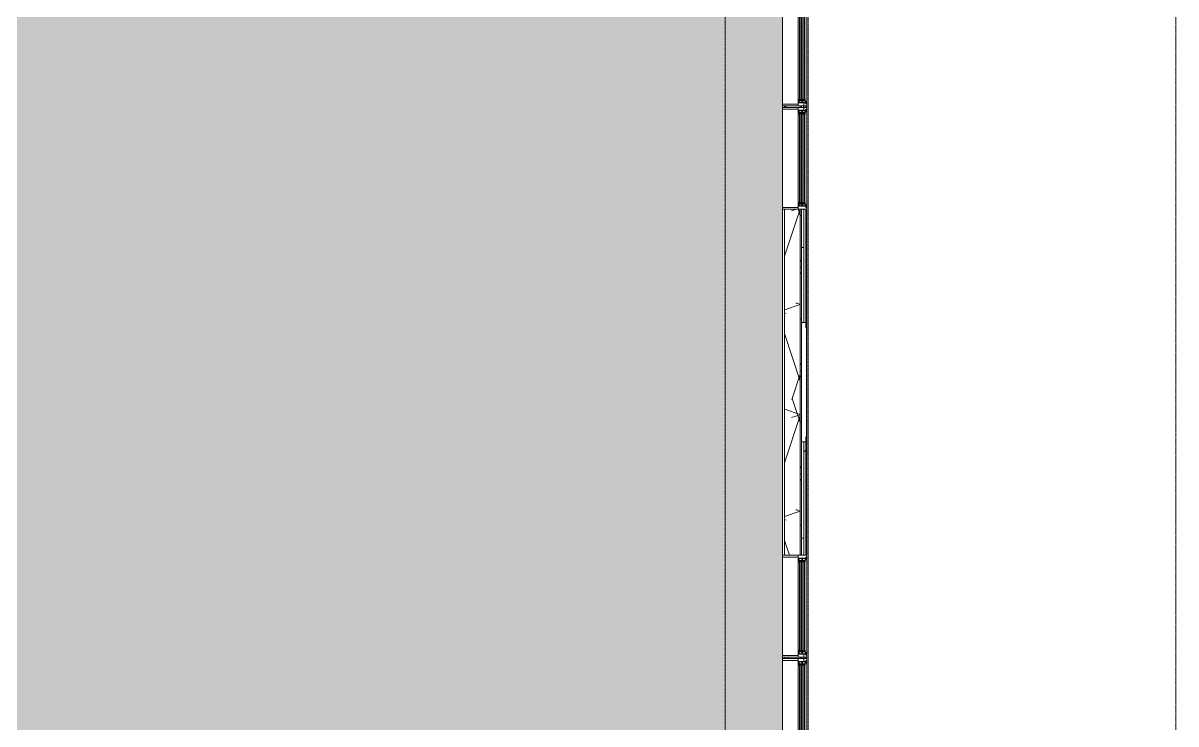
# Model space of a CAD drawing. Header units: inches. Extents: x -1558 to 1975, y 9767 to 12269.
# Drawn here: x 1544.1 to 1945.8, y 11410.4 to 11654.5 of the extents above; entities that cross this region are included whole.
import ezdxf

# ---------------------------------------------------------------- set-up
doc = ezdxf.new("R2010")
doc.units = ezdxf.units.IN
doc.header["$MEASUREMENT"] = 0
for name, pattern in [('Dash', [0.25, 0.125, -0.125]), ('Dash 1_16_', [0.125, 0.0625, -0.0625]), ('Double Dash 3_8_', [1, 0.375, -0.125, 0.125, -0.125, 0.125, -0.125])]:
    doc.linetypes.add(name, pattern=pattern)
for name, color, linetype, lineweight in [('0-1', 7, 'Continuous', 5), ('0-2', 7, 'Continuous', 9), ('0-3', 10, 'Double Dash 3_8_', 15), ('A-AREA-PATT-1', 254, 'Continuous', 9), ('A-DETL-GENF-HDLN-1', 7, 'Dash', 9), ('A-DETL-GENF-HDLN-2', 1, 'Continuous', 9), ('A-GLAZ', 151, 'Continuous', 9), ('A-GLAZ-1', 7, 'Continuous', 9), ('A-WALL-1', 7, 'Continuous', 9), ('A-WALL-PATT-1', 8, 'Continuous', 9), ('A-WALL-PATT-2', 253, 'Continuous', 9), ('C-PROP-LINE-1', 10, 'Double Dash 3_8_', 15), ('C-PROP-LINE-2', 10, 'Dash 1_16_', 15)]:
    doc.layers.add(name, color=color, linetype=linetype, lineweight=lineweight)

# ---------------------------------------------------------------- blocks, each defined once
blk = doc.blocks.new('Window-Double_Hung-Marvin-Essential - ESDH3066 - 2nd Floor-3357213-KEY PLAN - 2ND FLOOR')
at = {"layer": 'A-DETL-GENF-HDLN-1'}
blk.add_line((16.1, -4.22), (-16.5, -4.22), dxfattribs=at)
at = {"layer": 'A-DETL-GENF-HDLN-2'}
for p, q in [((-17.13, 4.19), (-17.75, 4.19)), ((-17.13, -1.16), (-17.13, 4.19)), ((17.12, 4.19), (17.75, 4.19)), ((17.12, 4.19), (17.12, -1.16)), ((-19.25, -3.23), (-19.25, -3.19)), ((-19.25, -3.19), (-17.9, -3.19)), ((-17.75, -3.23), (-19.25, -3.23)), ((-17.9, -3.19), (-17.9, -3.08)), ((-17.9, -3.08), (-17.75, -3.08)), ((-16.72, -1.19), (-17.75, -1.19)), ((-17.75, -4.28), (-17.75, -1.19)), ((-17.08, -3.87), (-17.16, -4.28)), ((-17.08, -3.87), (-16.19, -3.87)), ((-16.85, -4.25), (-16.85, -3.87)), ((-16.72, -3.77), (-16.72, -1.19)), ((-16.38, -3.77), (-16.72, -3.77)), ((-16.56, -1.53), (-15.34, -1.53)), ((-16.56, -1.53), (-16.56, -2.47)), ((-15.34, -2.47), (-16.56, -2.47)), ((-16.56, -2.75), (-15.34, -2.75)), ((-16.56, -2.75), (-16.56, -3.69)), ((-15.34, -3.69), (-16.56, -3.69)), ((-16.38, -3.87), (-16.38, -3.77)), ((-16.18, -4.01), (-16.3, -4.01)), ((-16.3, -4.01), (-16.3, -4.25)), ((-16.19, -3.87), (-16.19, -3.97)), ((-16.19, -3.97), (-16.1, -3.97)), ((-16.18, -4.22), (-16.18, -4.01)), ((-16.1, -3.97), (-16.1, -4.22)), ((-15.28, -1.65), (-15.94, -1.65)), ((-15.94, -1.65), (-15.94, -2.37)), ((-15.94, -2.37), (-15.28, -2.37)), ((-15.28, -2.87), (-15.94, -2.87)), ((-15.94, -2.87), (-15.94, -3.59)), ((-15.94, -3.59), (-15.28, -3.59)), ((-15.84, -1.66), (-15.84, -2.35)), ((-15.84, -2.88), (-15.84, -3.57)), ((-15.54, -1.79), (-15.54, -2.23)), ((-15.54, -3.01), (-15.54, -3.45)), ((-15.34, -1.53), (-15.28, -1.59)), ((-15.34, -2.47), (-15.28, -2.41)), ((-15.34, -2.75), (-15.28, -2.81)), ((-15.34, -3.69), (-15.28, -3.63)), ((-15.28, -1.59), (-15.28, -1.65)), ((-15.28, -2.37), (-15.28, -2.41)), ((-15.28, -2.81), (-15.28, -2.87)), ((-15.28, -3.59), (-15.28, -3.63)), ((15.34, -1.53), (15.28, -1.59)), ((15.28, -1.59), (15.28, -1.65)), ((15.28, -1.65), (15.94, -1.65)), ((15.28, -2.37), (15.28, -2.41)), ((15.94, -2.37), (15.28, -2.37)), ((15.34, -2.47), (15.28, -2.41)), ((15.34, -2.75), (15.28, -2.81)), ((15.28, -2.81), (15.28, -2.87)), ((15.28, -2.87), (15.94, -2.87)), ((15.28, -3.59), (15.28, -3.63)), ((15.94, -3.59), (15.28, -3.59)), ((15.34, -3.69), (15.28, -3.63)), ((16.56, -1.53), (15.34, -1.53)), ((15.34, -2.47), (16.56, -2.47)), ((16.56, -2.75), (15.34, -2.75)), ((15.34, -3.69), (16.56, -3.69)), ((15.54, -1.79), (15.54, -2.23)), ((15.54, -3.01), (15.54, -3.45)), ((15.84, -1.66), (15.84, -2.35)), ((15.84, -2.88), (15.84, -3.57)), ((15.94, -1.65), (15.94, -2.37)), ((15.94, -2.87), (15.94, -3.59)), ((16.19, -3.97), (16.1, -3.97)), ((16.1, -3.97), (16.1, -4.22)), ((16.18, -4.22), (16.18, -4.01)), ((16.18, -4.01), (16.3, -4.01)), ((17.08, -3.87), (16.19, -3.87)), ((16.19, -3.87), (16.19, -3.97)), ((16.3, -4.01), (16.3, -4.25)), ((16.38, -3.87), (16.38, -3.77)), ((16.38, -3.77), (16.72, -3.77)), ((16.56, -1.53), (16.56, -2.47)), ((16.56, -2.75), (16.56, -3.69)), ((16.72, -3.77), (16.72, -1.19)), ((16.72, -1.19), (17.75, -1.19)), ((16.85, -4.25), (16.85, -3.87)), ((17.08, -3.87), (17.16, -4.28)), ((17.75, -4.28), (17.75, -1.19)), ((17.9, -3.08), (17.75, -3.08)), ((17.75, -3.23), (19.25, -3.23)), ((17.9, -3.19), (17.9, -3.08)), ((19.25, -3.19), (17.9, -3.19)), ((19.25, -3.23), (19.25, -3.19)), ((-17.75, -4.28), (-17.16, -4.28)), ((-16.3, -4.25), (-16.85, -4.25)), ((-16.18, -4.22), (-16.1, -4.22)), ((16.18, -4.22), (16.1, -4.22)), ((16.3, -4.25), (16.85, -4.25)), ((17.75, -4.28), (17.16, -4.28))]:
    blk.add_line(p, q, dxfattribs=at)
at = {"layer": 'A-GLAZ'}
for p, q in [((15.84, -1.66), (-15.84, -1.66)), ((15.84, -1.79), (-15.84, -1.79)), ((15.84, -2.23), (-15.84, -2.23)), ((15.84, -2.35), (-15.84, -2.35)), ((15.84, -2.88), (-15.84, -2.88)), ((15.84, -3.01), (-15.84, -3.01)), ((15.84, -3.45), (-15.84, -3.45)), ((15.84, -3.57), (-15.84, -3.57))]:
    blk.add_line(p, q, dxfattribs=at)
at = {"layer": 'A-GLAZ-1'}
for p, q in [((-17.75, 4.19), (17.75, 4.19)), ((-17.75, -1.16), (-17.75, 4.19)), ((17.75, 4.19), (17.75, -1.16)), ((-17.75, -1.19), (17.75, -1.19)), ((-17.75, -4.28), (-17.75, -1.19)), ((17.75, -1.19), (17.75, -4.28)), ((17.75, -4.28), (-17.75, -4.28)), ((17.75, -4.19), (20.21, -4.19)), ((20.21, -4.25), (17.75, -4.25)), ((20.21, -4.19), (20.21, -4.25))]:
    blk.add_line(p, q, dxfattribs=at)
blk = doc.blocks.new('Perforated Panel at Magic-Pak - hvac panel - 3rd floor-2505075-KEY PLAN - 2ND FLOOR')
at = {"layer": 'A-GLAZ-1'}
for p, q in [((-19.01, 4.19), (19.01, 4.19)), ((-19.01, 4.12), (-19.01, 4.19)), ((19.01, 4.12), (-19.01, 4.12)), ((19.01, 4.19), (19.01, 4.12))]:
    blk.add_line(p, q, dxfattribs=at)
blk = doc.blocks.new('Window-Double_Hung-Marvin-Essential - ESDH3066 - 2nd Floor-V2-KEY PLAN - 2ND FLOOR')
at = {"layer": 'A-DETL-GENF-HDLN-1'}
blk.add_line((16.1, 4.22), (-16.5, 4.22), dxfattribs=at)
at = {"layer": 'A-DETL-GENF-HDLN-2'}
for p, q in [((-17.75, 4.28), (-17.16, 4.28)), ((-17.75, 4.28), (-17.75, 1.19)), ((-17.08, 3.87), (-17.16, 4.28)), ((-16.85, 4.25), (-16.85, 3.87)), ((-16.3, 4.25), (-16.85, 4.25)), ((-16.3, 4.01), (-16.3, 4.25)), ((-16.18, 4.22), (-16.1, 4.22)), ((-16.18, 4.22), (-16.18, 4.01)), ((-16.1, 3.97), (-16.1, 4.22)), ((16.18, 4.22), (16.1, 4.22)), ((16.1, 3.97), (16.1, 4.22)), ((16.18, 4.22), (16.18, 4.01)), ((16.3, 4.01), (16.3, 4.25)), ((16.3, 4.25), (16.85, 4.25)), ((16.85, 4.25), (16.85, 3.87)), ((17.08, 3.87), (17.16, 4.28)), ((17.75, 4.28), (17.16, 4.28)), ((17.75, 4.28), (17.75, 1.19)), ((-19.25, 3.23), (-19.25, 3.19)), ((-17.75, 3.23), (-19.25, 3.23)), ((-19.25, 3.19), (-17.9, 3.19)), ((-17.9, 3.19), (-17.9, 3.08)), ((-17.9, 3.08), (-17.75, 3.08)), ((-16.72, 1.19), (-17.75, 1.19)), ((-17.13, 1.16), (-17.13, -4.19)), ((-17.08, 3.87), (-16.19, 3.87)), ((-16.38, 3.77), (-16.72, 3.77)), ((-16.72, 3.77), (-16.72, 1.19)), ((-15.34, 3.69), (-16.56, 3.69)), ((-16.56, 2.75), (-16.56, 3.69)), ((-16.56, 2.75), (-15.34, 2.75)), ((-15.34, 2.47), (-16.56, 2.47)), ((-16.56, 1.53), (-16.56, 2.47)), ((-16.56, 1.53), (-15.34, 1.53)), ((-16.38, 3.87), (-16.38, 3.77)), ((-16.18, 4.01), (-16.3, 4.01)), ((-16.19, 3.97), (-16.1, 3.97)), ((-16.19, 3.87), (-16.19, 3.97)), ((-15.94, 2.87), (-15.94, 3.59)), ((-15.94, 3.59), (-15.28, 3.59)), ((-15.28, 2.87), (-15.94, 2.87)), ((-15.94, 1.65), (-15.94, 2.37)), ((-15.94, 2.37), (-15.28, 2.37)), ((-15.28, 1.65), (-15.94, 1.65)), ((-15.84, 2.88), (-15.84, 3.57)), ((-15.84, 1.66), (-15.84, 2.35)), ((-15.54, 3.01), (-15.54, 3.45)), ((-15.54, 1.79), (-15.54, 2.23)), ((-15.34, 3.69), (-15.28, 3.63)), ((-15.34, 2.75), (-15.28, 2.81)), ((-15.34, 2.47), (-15.28, 2.41)), ((-15.34, 1.53), (-15.28, 1.59)), ((-15.28, 3.59), (-15.28, 3.63)), ((-15.28, 2.81), (-15.28, 2.87)), ((-15.28, 2.37), (-15.28, 2.41)), ((-15.28, 1.59), (-15.28, 1.65)), ((15.34, 3.69), (15.28, 3.63)), ((15.28, 3.59), (15.28, 3.63)), ((15.94, 3.59), (15.28, 3.59)), ((15.28, 2.81), (15.28, 2.87)), ((15.28, 2.87), (15.94, 2.87)), ((15.34, 2.75), (15.28, 2.81)), ((15.34, 2.47), (15.28, 2.41)), ((15.28, 2.37), (15.28, 2.41)), ((15.94, 2.37), (15.28, 2.37)), ((15.28, 1.59), (15.28, 1.65)), ((15.28, 1.65), (15.94, 1.65)), ((15.34, 1.53), (15.28, 1.59)), ((15.34, 3.69), (16.56, 3.69)), ((16.56, 2.75), (15.34, 2.75)), ((15.34, 2.47), (16.56, 2.47)), ((16.56, 1.53), (15.34, 1.53)), ((15.54, 3.01), (15.54, 3.45)), ((15.54, 1.79), (15.54, 2.23)), ((15.84, 2.88), (15.84, 3.57)), ((15.84, 1.66), (15.84, 2.35)), ((15.94, 2.87), (15.94, 3.59)), ((15.94, 1.65), (15.94, 2.37)), ((16.19, 3.97), (16.1, 3.97)), ((16.18, 4.01), (16.3, 4.01)), ((16.19, 3.87), (16.19, 3.97)), ((17.08, 3.87), (16.19, 3.87)), ((16.38, 3.87), (16.38, 3.77)), ((16.38, 3.77), (16.72, 3.77)), ((16.56, 2.75), (16.56, 3.69)), ((16.56, 1.53), (16.56, 2.47)), ((16.72, 3.77), (16.72, 1.19)), ((16.72, 1.19), (17.75, 1.19)), ((17.12, -4.19), (17.12, 1.16)), ((17.75, 3.23), (19.25, 3.23)), ((17.9, 3.08), (17.75, 3.08)), ((17.9, 3.19), (17.9, 3.08)), ((19.25, 3.19), (17.9, 3.19)), ((19.25, 3.23), (19.25, 3.19)), ((-17.13, -4.19), (-17.75, -4.19)), ((17.12, -4.19), (17.75, -4.19))]:
    blk.add_line(p, q, dxfattribs=at)
at = {"layer": 'A-GLAZ'}
for p, q in [((15.84, 3.57), (-15.84, 3.57)), ((15.84, 3.45), (-15.84, 3.45)), ((15.84, 3.01), (-15.84, 3.01)), ((15.84, 2.88), (-15.84, 2.88)), ((15.84, 2.35), (-15.84, 2.35)), ((15.84, 2.23), (-15.84, 2.23)), ((15.84, 1.79), (-15.84, 1.79)), ((15.84, 1.66), (-15.84, 1.66))]:
    blk.add_line(p, q, dxfattribs=at)
at = {"layer": 'A-GLAZ-1'}
for p, q in [((17.75, 4.28), (-17.75, 4.28)), ((-17.75, 4.28), (-17.75, 1.19)), ((17.75, 1.19), (17.75, 4.28)), ((20.21, 4.25), (17.75, 4.25)), ((17.75, 4.19), (20.21, 4.19)), ((20.21, 4.19), (20.21, 4.25)), ((-17.75, 1.19), (17.75, 1.19)), ((-17.75, 1.16), (-17.75, -4.19)), ((17.75, -4.19), (17.75, 1.16)), ((-17.75, -4.19), (17.75, -4.19))]:
    blk.add_line(p, q, dxfattribs=at)
blk = doc.blocks.new('Family - ___-2657144-KEY PLAN - 2ND FLOOR')
at = {"layer": 'C-PROP-LINE-1'}
blk.add_line((-1939.77, 12268.69), (-1939.77, 9828.62), dxfattribs=at)
blk = doc.blocks.new('Family - ___-2835860-KEY PLAN - 2ND FLOOR')
at = {"layer": 'C-PROP-LINE-2'}
blk.add_line((-2067.92, 11247.39), (-2067.92, 12118.09), dxfattribs=at)
blk = doc.blocks.new('Family - ___-2835903-KEY PLAN - 2ND FLOOR')
at = {"layer": 'C-PROP-LINE-2'}
blk.add_line((-2096.82, 11276.29), (-2096.82, 12089.69), dxfattribs=at)
blk = doc.blocks.new('Family - ___-2835932-KEY PLAN - 2ND FLOOR')
at = {"layer": 'C-PROP-LINE-2'}
blk.add_line((-2067.92, 11247.39), (-2067.92, 12118.59), dxfattribs=at)
blk = doc.blocks.new('CTR - 1st Phase - Shell_rvt-1-KEY PLAN - 2ND FLOOR')
at = {"layer": 'A-WALL-PATT-1'}
h = blk.add_hatch(dxfattribs=at)
h.set_pattern_fill('FP_2', color=256, style=0, pattern_type=2)
h.set_pattern_definition([(216.87, (36, 90), (269.999678, 180.000482), [45, -405]), (206.565, (90, 63), (-90.00047, -89.99987), [100.623, -100.623]), (198.435, (90, 18), (-179.999294, -90.00048), [56.921, -227.684])])
h.paths.add_polyline_path([(-2069.42, 11248.89), (-2068.67, 11248.91), (-2068.67, 11280.04), (-2069.42, 11280.04), (-2069.42, 11249.64)], flags=0)
h.paths.add_polyline_path([(-2068.67, 11315.54), (-2068.67, 11397.64), (-2069.42, 11397.64), (-2069.42, 11315.54)], flags=0)
h.paths.add_polyline_path([(-2069.42, 11433.14), (-2068.67, 11433.14), (-2068.67, 11433.64), (-2069.42, 11433.64)], flags=0)
h.paths.add_polyline_path([(-2068.67, 11469.14), (-2068.67, 11508.63), (-2069.42, 11508.63), (-2069.42, 11469.14)], flags=0)
h.paths.add_polyline_path([(-2068.67, 11550.15), (-2068.67, 11589.64), (-2069.42, 11589.64), (-2069.42, 11550.15)], flags=0)
h.paths.add_polyline_path([(-2068.67, 11625.14), (-2068.67, 11625.64), (-2069.42, 11625.64), (-2069.42, 11625.14)], flags=0)
h.paths.add_polyline_path([(-2068.67, 11661.14), (-2068.67, 11740.78), (-2069.42, 11740.78), (-2069.42, 11661.14)], flags=0)
h.paths.add_polyline_path([(-2069.42, 11776.28), (-2068.67, 11776.28), (-2068.67, 11815.83), (-2069.42, 11815.83), (-2069.42, 11806.49)], flags=0)
h.paths.add_polyline_path([(-2069.42, 11857.35), (-2068.67, 11857.35), (-2068.67, 11894.38), (-2069.42, 11894.38)], flags=0)
h.paths.add_polyline_path([(-2068.67, 11929.88), (-2068.67, 12012.04), (-2069.42, 12012.04), (-2069.42, 11929.88)], flags=0)
h.paths.add_polyline_path([(-2069.42, 12047.54), (-2068.67, 12047.54), (-2068.67, 12048.04), (-2069.42, 12048.04)], flags=0)
h.paths.add_polyline_path([(-2069.42, 12083.54), (-2068.67, 12083.54), (-2068.67, 12117.09), (-2069.42, 12117.09), (-2069.42, 12102.61)], flags=0)
h = blk.add_hatch(dxfattribs=at)
h.set_pattern_fill('FP_1', color=256, style=0, pattern_type=2)
h.set_pattern_definition([(0, (0, 0), (115.2, 28.8), [4.752, -81.648, 4.752, -81.648, -460.8]), (0, (0, 0), (115.2, 28.8), [-172.8, 4.752, -168.048, 4.752, -81.648, -201.6]), (0, (0, 0), (115.2, 28.8), [-432, 4.752, -52.848, 4.752, -139.248]), (120, (43.2, 14.4), (-82.54153, 85.366127), [4.752, -81.648, 4.752, -81.648, -460.8]), (120, (43.2, 14.4), (-82.54153, 85.366127), [-172.8, 4.752, -168.048, 4.752, -81.648, -201.6]), (120, (43.2, 14.4), (-82.54153, 85.366127), [-432, 4.752, -52.848, 4.752, -139.248]), (240, (57.6, 72), (-32.65847, -114.166127), [4.752, -81.648, 4.752, -81.648, -460.8]), (240, (57.6, 72), (-32.65847, -114.166127), [-172.8, 4.752, -168.048, 4.752, -81.648, -201.6]), (240, (57.6, 72), (-32.65847, -114.166127), [-432, 4.752, -52.848, 4.752, -139.248])])
h.paths.add_polyline_path([(-2076.8, 11256.26), (-2076.17, 11256.28), (-2076.17, 11280.04), (-2076.8, 11280.04), (-2076.8, 11261.8)], flags=0)
h.paths.add_polyline_path([(-2076.17, 11315.54), (-2076.17, 11397.64), (-2076.8, 11397.64), (-2076.8, 11315.54)], flags=0)
h.paths.add_polyline_path([(-2076.17, 11433.14), (-2076.17, 11433.64), (-2076.8, 11433.64), (-2076.8, 11433.14)], flags=0)
h.paths.add_polyline_path([(-2076.8, 11469.14), (-2076.17, 11469.14), (-2076.17, 11589.64), (-2076.8, 11589.64), (-2076.8, 11490.64)], flags=0)
h.paths.add_polyline_path([(-2076.8, 11625.14), (-2076.17, 11625.14), (-2076.17, 11625.64), (-2076.8, 11625.64)], flags=0)
h.paths.add_polyline_path([(-2076.8, 11661.14), (-2076.17, 11661.14), (-2076.31, 11678.55), (-2076.8, 11678.55)], flags=0)
h.paths.add_polyline_path([(-2076.17, 11687.43), (-2076.17, 11740.78), (-2076.8, 11740.78), (-2076.8, 11687.43), (-2076.38, 11687.43)], flags=0)
h.paths.add_polyline_path([(-2076.8, 11776.28), (-2076.17, 11776.28), (-2076.17, 11894.38), (-2076.8, 11894.38), (-2076.8, 11806.49)], flags=0)
h.paths.add_polyline_path([(-2076.17, 11929.88), (-2076.17, 12012.04), (-2076.8, 12012.04), (-2076.8, 11929.88)], flags=0)
h.paths.add_polyline_path([(-2076.8, 12047.54), (-2076.17, 12047.54), (-2076.17, 12048.04), (-2076.8, 12048.04)], flags=0)
h.paths.add_polyline_path([(-2076.17, 12083.54), (-2076.17, 12109.71), (-2076.8, 12109.71), (-2076.8, 12083.54)], flags=0)
at = {"layer": 'A-WALL-PATT-2'}
h = blk.add_hatch(dxfattribs=at)
h.set_pattern_fill('FP_4', color=256, style=0, pattern_type=2)
h.set_pattern_definition([(0, (0, 0), (0, 17.993), []), (315, (0, 0), (17.993039, 0), [25.446, -25.446]), (45, (0, 0), (17.993039, 0), [25.446, -25.446])])
h.paths.add_polyline_path([(-2070.67, 11250.14), (-2070.17, 11250.15), (-2070.17, 11280.04), (-2070.67, 11280.04), (-2070.67, 11253.75)], flags=0)
h.paths.add_polyline_path([(-2070.67, 11315.54), (-2070.17, 11315.54), (-2070.17, 11397.64), (-2070.67, 11397.64), (-2070.67, 11332.72)], flags=0)
h.paths.add_polyline_path([(-2070.17, 11433.14), (-2070.17, 11433.64), (-2070.67, 11433.64), (-2070.67, 11433.14)], flags=0)
h.paths.add_polyline_path([(-2070.67, 11469.14), (-2070.17, 11469.14), (-2070.17, 11589.64), (-2070.67, 11589.64), (-2070.67, 11490.64)], flags=0)
h.paths.add_polyline_path([(-2070.67, 11625.14), (-2070.17, 11625.14), (-2070.17, 11625.64), (-2070.67, 11625.64)], flags=0)
h.paths.add_polyline_path([(-2070.67, 11661.14), (-2070.17, 11661.14), (-2070.17, 11740.78), (-2070.67, 11740.78)], flags=0)
h.paths.add_polyline_path([(-2070.67, 11776.28), (-2070.17, 11776.28), (-2070.17, 11894.38), (-2070.67, 11894.38), (-2070.67, 11806.49)], flags=0)
h.paths.add_polyline_path([(-2070.17, 11929.88), (-2070.17, 12012.04), (-2070.67, 12012.04), (-2070.67, 11929.88)], flags=0)
h.paths.add_polyline_path([(-2070.67, 12047.54), (-2070.17, 12047.54), (-2070.17, 12048.04), (-2070.67, 12048.04)], flags=0)
h.paths.add_polyline_path([(-2070.17, 12083.54), (-2070.17, 12115.84), (-2070.67, 12115.84), (-2070.67, 12083.54)], flags=0)
h = blk.add_hatch(dxfattribs=at)
h.set_pattern_fill('FP_3', color=256, style=0, pattern_type=2)
h.set_pattern_definition([(0, (0, 0), (0, 33.75), []), (90, (0, 0), (-33.75, 2e-15), [])])
h.paths.add_polyline_path([(-2070.13, 11249.64), (-2069.42, 11249.64), (-2069.42, 11280.04), (-2070.17, 11280.04), (-2070.17, 11249.64)], flags=0)
h.paths.add_polyline_path([(-2069.42, 11315.54), (-2069.42, 11397.64), (-2070.17, 11397.64), (-2070.17, 11315.54)], flags=0)
h.paths.add_polyline_path([(-2069.42, 11433.14), (-2069.42, 11433.64), (-2070.17, 11433.64), (-2070.17, 11433.14)], flags=0)
h.paths.add_polyline_path([(-2069.42, 11469.14), (-2069.42, 11508.63), (-2070.17, 11508.63), (-2070.17, 11469.14)], flags=0)
h.paths.add_polyline_path([(-2070.17, 11550.15), (-2069.42, 11550.15), (-2069.42, 11589.64), (-2070.17, 11589.64)], flags=0)
h.paths.add_polyline_path([(-2069.42, 11625.14), (-2069.42, 11625.64), (-2070.17, 11625.64), (-2070.17, 11625.14)], flags=0)
h.paths.add_polyline_path([(-2070.17, 11661.14), (-2069.42, 11661.14), (-2069.42, 11740.78), (-2070.17, 11740.78)], flags=0)
h.paths.add_polyline_path([(-2069.42, 11776.28), (-2069.42, 11815.83), (-2070.17, 11815.83), (-2070.17, 11776.28)], flags=0)
h.paths.add_polyline_path([(-2070.17, 11857.35), (-2069.42, 11857.35), (-2069.42, 11894.38), (-2070.17, 11894.38)], flags=0)
h.paths.add_polyline_path([(-2069.42, 11929.88), (-2069.42, 12012.04), (-2070.17, 12012.04), (-2070.17, 11929.88)], flags=0)
h.paths.add_polyline_path([(-2070.17, 12047.54), (-2069.42, 12047.54), (-2069.42, 12048.04), (-2070.17, 12048.04)], flags=0)
h.paths.add_polyline_path([(-2069.42, 12083.54), (-2069.42, 12116.34), (-2070.17, 12116.34), (-2070.17, 12083.54)], flags=0)
h = blk.add_hatch(dxfattribs=at)
h.set_pattern_fill('FP_5', color=256, style=0, pattern_type=2)
h.set_pattern_definition([(161.57, (1.8, 1.8), (-14.4010124, -0.0012439), [0, -102.456, 11.376, 0]), (18.43, (-1.8, 1.8), (-14.4010124, 0.0012439), [0, -102.456, 11.376, 0]), (108.43, (1.8, 1.8), (7.1973965, -36.003153), [34.146, -79.686]), (71.57, (-1.8, 1.8), (7.1973965, 36.003153), [34.146, -79.686])])
h.paths.add_polyline_path([(-2070.69, 11255.64), (-2070.67, 11255.64), (-2070.67, 11280.04), (-2076.17, 11280.04), (-2076.17, 11255.64)], flags=0)
h.paths.add_polyline_path([(-2071.42, 11315.54), (-2070.67, 11315.54), (-2070.67, 11397.64), (-2076.17, 11397.64), (-2076.17, 11315.54), (-2071.45, 11315.54)], flags=0)
h.paths.add_polyline_path([(-2070.67, 11433.14), (-2070.67, 11433.64), (-2076.17, 11433.64), (-2076.17, 11433.14), (-2071.42, 11433.14)], flags=0)
h.paths.add_polyline_path([(-2076.17, 11469.14), (-2070.67, 11469.14), (-2070.67, 11589.64), (-2076.17, 11589.64), (-2076.17, 11490.64)], flags=0)
h.paths.add_polyline_path([(-2070.67, 11625.14), (-2070.67, 11625.64), (-2076.17, 11625.64), (-2076.17, 11625.14), (-2071.42, 11625.14)], flags=0)
h.paths.add_polyline_path([(-2071.42, 11661.14), (-2070.67, 11661.14), (-2070.67, 11740.78), (-2076.17, 11740.78), (-2076.17, 11661.14), (-2071.45, 11661.14)], flags=0)
h.paths.add_polyline_path([(-2076.17, 11776.28), (-2070.67, 11776.28), (-2070.67, 11894.38), (-2076.17, 11894.38), (-2076.17, 11806.49)], flags=0)
h.paths.add_polyline_path([(-2076.17, 11929.88), (-2070.67, 11929.88), (-2070.67, 12012.04), (-2076.17, 12012.04), (-2076.17, 11964.42)], flags=0)
h.paths.add_polyline_path([(-2071.45, 12047.54), (-2070.67, 12047.54), (-2070.67, 12048.04), (-2076.17, 12048.04), (-2076.17, 12047.54)], flags=0)
h.paths.add_polyline_path([(-2071.42, 12083.54), (-2070.67, 12083.54), (-2070.67, 12110.34), (-2076.17, 12110.34), (-2076.17, 12083.54), (-2071.45, 12083.54)], flags=0)
at = {"layer": 'A-WALL-1'}
for p, q in [((-2076.8, 11625.64), (-2076.8, 11625.14)), ((-2076.17, 11625.14), (-2076.17, 11625.64)), ((-2070.67, 11625.14), (-2070.67, 11625.64)), ((-2070.17, 11625.14), (-2070.17, 11625.64)), ((-2069.42, 11625.14), (-2069.42, 11625.64)), ((-2068.67, 11625.14), (-2068.67, 11625.64)), ((-2068.42, 11625.14), (-2068.42, 11625.64)), ((-2076.8, 11589.64), (-2076.8, 11469.14)), ((-2076.17, 11469.14), (-2076.17, 11589.64)), ((-2070.67, 11469.14), (-2070.67, 11589.64)), ((-2070.17, 11550.15), (-2070.17, 11589.64)), ((-2069.42, 11550.15), (-2069.42, 11589.64)), ((-2068.67, 11550.15), (-2068.67, 11589.64)), ((-2068.42, 11548.4), (-2068.42, 11587.18)), ((-2070.17, 11508.63), (-2070.17, 11550.15)), ((-2070.17, 11550.15), (-2068.67, 11550.15)), ((-2068.67, 11550.15), (-2068.67, 11548.4)), ((-2068.67, 11548.4), (-2068.49, 11548.4)), ((-2068.67, 11508.63), (-2070.17, 11508.63)), ((-2070.17, 11469.14), (-2070.17, 11508.63)), ((-2069.42, 11469.14), (-2069.42, 11508.63)), ((-2068.49, 11510.38), (-2068.67, 11510.38)), ((-2068.67, 11510.38), (-2068.67, 11508.63)), ((-2068.67, 11469.14), (-2068.67, 11508.63)), ((-2068.42, 11471.6), (-2068.42, 11510.38)), ((-2076.8, 11433.64), (-2076.8, 11433.14)), ((-2076.17, 11433.14), (-2076.17, 11433.64)), ((-2070.67, 11433.14), (-2070.67, 11433.64)), ((-2070.17, 11433.14), (-2070.17, 11433.64)), ((-2069.42, 11433.14), (-2069.42, 11433.64)), ((-2068.67, 11433.14), (-2068.67, 11433.64)), ((-2068.42, 11433.14), (-2068.42, 11433.64))]:
    blk.add_line(p, q, dxfattribs=at)
at = {"layer": '0-2'}
for name, p, rotation in [('Window-Double_Hung-Marvin-Essential - ESDH3066 - 2nd Floor-3357213-KEY PLAN - 2ND FLOOR', (-2072.61, 11643.39), 89.99999999999991), ('Window-Double_Hung-Marvin-Essential - ESDH3066 - 2nd Floor-V2-KEY PLAN - 2ND FLOOR', (-2072.61, 11607.39), 269.9999999999999), ('Perforated Panel at Magic-Pak - hvac panel - 3rd floor-2505075-KEY PLAN - 2ND FLOOR', (-2072.61, 11529.39), 269.9999999999999), ('Window-Double_Hung-Marvin-Essential - ESDH3066 - 2nd Floor-3357213-KEY PLAN - 2ND FLOOR', (-2072.61, 11451.39), 89.99999999999991), ('Window-Double_Hung-Marvin-Essential - ESDH3066 - 2nd Floor-V2-KEY PLAN - 2ND FLOOR', (-2072.61, 11415.39), 269.9999999999999)]:
    blk.add_blockref(name, p, dxfattribs=dict(at, rotation=rotation))
at = {"layer": '0-3'}
for name in ['Family - ___-2657144-KEY PLAN - 2ND FLOOR', 'Family - ___-2835932-KEY PLAN - 2ND FLOOR', 'Family - ___-2835860-KEY PLAN - 2ND FLOOR', 'Family - ___-2835903-KEY PLAN - 2ND FLOOR']:
    blk.add_blockref(name, (0, 0), dxfattribs=at)

msp = doc.modelspace()

# ---------------------------------------------------------------- hatches: boundary and pattern name
at = {"layer": 'A-AREA-PATT-1'}
h = msp.add_hatch(color=256, dxfattribs=at)
h.paths.add_polyline_path([(1403.6, 11634.5), (1404.93, 11635.65), (1430.3, 11610.28), (1429.02, 11609.09), (1405.02, 11633.09)], flags=0)
h.paths.add_polyline_path([(1667.39, 11256.26), (1808.77, 11256.26), (1808.77, 11678.55), (1447.65, 11678.55), (1429.06, 11659.96), (1427.69, 11661.33), (1427.25, 11660.88), (1426.05, 11662.08), (1401.48, 11637.51), (1402.67, 11636.31), (1402.23, 11635.87), (1403.6, 11634.5), (1395.74, 11626.63), (1381.76, 11640.61), (1376.88, 11640.61), (1376.88, 11256.26), (1631.89, 11256.26)], flags=0)

# ---------------------------------------------------------------- block references
at = {"layer": '0-1'}
msp.add_blockref('CTR - 1st Phase - Shell_rvt-1-KEY PLAN - 2ND FLOOR', (3885.56, 0), dxfattribs=at)

doc.saveas('drawing.dxf')
